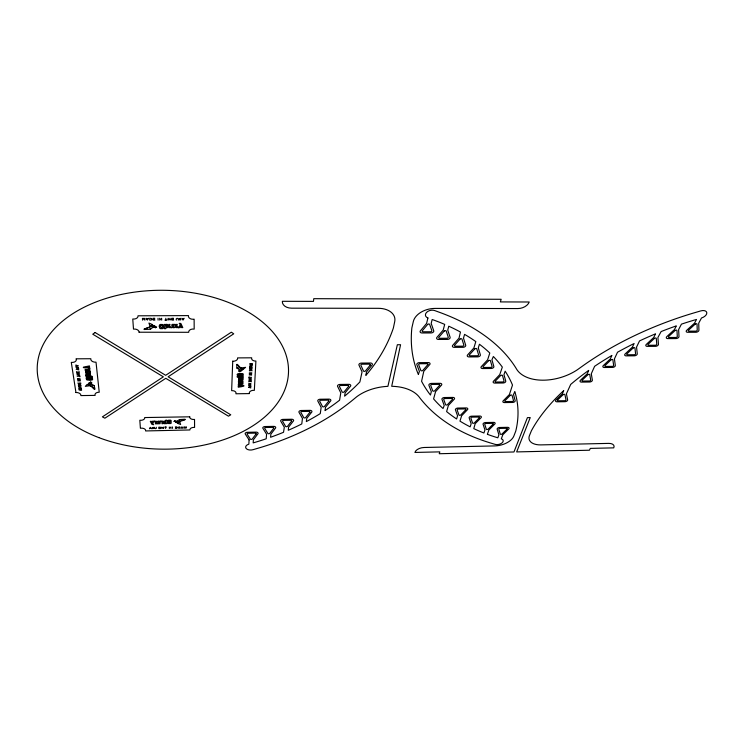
<?xml version="1.0" encoding="UTF-8"?>
<svg xmlns="http://www.w3.org/2000/svg" width="744" height="744" viewBox="0 0 744 744"><rect width="100%" height="100%" fill="white"/><g stroke="black" fill="none" stroke-linecap="round" stroke-linejoin="round"><path stroke-width="1.12" d="M237.336 364.923L237.355 364.346L239.084 366.42M248.822 381.858L248.877 380.844L251.323 380.816L251.267 381.83M249.026 377.961L249.091 376.827M249.435 370.949L249.491 369.917L251.965 369.889L251.909 370.931M250.021 379.821L250.086 378.715M250.012 381.756L250.068 380.835M250.635 370.847L250.691 369.908M250.914 387.866L250.151 387.68L250.198 386.843L250.979 386.638M252.132 367.118L251.36 366.913L251.407 366.039M152.185 427.67C155.608 426.275 150.26 429.846 153.841 428.274M180.959 319.65C177.193 321.343 183.163 316.963 179.127 318.832M148.335 318.283L147.349 320.106L146.168 318.283M184.056 318.283L183.015 320.097L181.908 318.283M149.46 428.786L150.335 427.344L151.376 428.758M181.006 428.219L181.927 426.777L182.903 428.181M90.805 382.63L89.029 382.937L87.82 384.695L87.169 384.388L85.346 386.35L89.987 385.699L91.838 382.918L90.47 381.821L90.805 382.63L91.559 382.481M239.68 371.079L241.447 370.772L245.585 367.35L240.991 367.992L238.74 370.791L239.875 371.888L239.68 371.079L238.945 371.219M87.82 384.695L89.987 385.699M155.561 327.686L150.102 326.328L151.516 324.812L154.752 325.9L155.561 327.686L156.659 326.988L155.301 327.155M242.916 369.015L240.991 367.992M178.169 423.057L177.723 423.401L180.653 424.499L179.685 421.904L178.383 423.131L175.538 422.313L174.859 420.89L173.863 421.457L175.073 421.309M151.767 324.905L152.26 324.486L148.902 323.036L150.102 326.328M150.4 329.229L154.733 326.049L152.027 325.705L144.187 329.508L150.4 329.229L149.488 326.7M179.499 419.57L175.565 422.192L177.965 422.425L185.051 419.253L179.499 419.57L180.243 421.588M147.517 327.751L144.113 329.043L145.071 329.043M182.029 420.723L185.098 419.625L184.252 419.644M75.786 366.448L78.343 365.769L75.6 365.127M78.78 387.866L81.282 387.206L78.604 386.601M252.207 365.834L249.668 366.494L251.36 366.913M250.198 386.843L248.505 387.28L250.151 387.68M174.859 420.89L179.685 421.904M90.573 386.062L94.153 385.559L94.99 389.214L88.955 384.546L89.243 382.955L94.153 385.559M236.927 368.113L240.489 367.62L241.8 369.154L241.242 370.754L236.927 368.113L236.704 364.374L240.489 367.62M158.76 427.205L160.313 427.177L160.379 428.591L158.835 428.618M164.722 427.084L166.451 427.056M175.305 426.907L176.849 426.879L176.895 428.293L175.352 428.321M161.894 427.772L163.587 427.744M158.928 427.893L160.351 427.865M175.463 427.586L176.867 427.567M149.739 428.339L151.051 428.312M181.303 427.763L182.596 427.744M248.654 384.555L251.137 383.988L248.719 383.458M78.892 388.666L81.477 388.628L78.985 389.344L81.663 389.996L79.087 390.023M77.162 376.25L79.775 376.222M249.194 374.939L251.667 374.92L249.259 373.804L251.742 373.786M80.12 378.743L77.506 378.77L80.278 379.896L77.674 379.924M249.054 377.394L251.528 377.366M248.989 378.724L251.453 378.696M77.813 380.909L80.417 380.882M248.924 379.831L251.388 379.803M252.253 365.016L249.752 365.034L252.3 364.318L249.826 363.639L252.337 363.621M78.752 368.699L76.186 369.303L78.91 369.861M76.799 373.711L79.431 373.693M249.314 372.837L251.798 372.809M76.967 374.874L79.589 374.846M154.798 318.283L153.041 318.283L153.134 320.097L154.892 320.097M173.529 318.283L171.78 318.283L171.836 320.087L173.575 320.087M146.54 318.86L148.019 318.86M182.261 318.86L183.722 318.86M153.087 319.223L154.696 319.223M171.808 319.213L173.408 319.213M168.144 319.297L170.06 319.297M164.917 320.106L166.861 320.106M249.184 386.108C247.082 384.006 252.728 387.271 250.337 385.048M77.86 367.034C80.547 369.247 73.777 365.862 76.827 368.168M92.219 387.233L94.33 389.252L94.265 388.694M76.502 371.591L76.651 372.651L79.273 372.632L79.124 371.563M78.074 382.807L78.222 383.839L80.798 383.82L80.659 382.779M78.26 373.702L78.418 374.855M77.869 371.665L77.999 372.642M79.422 382.881L79.552 383.83M76.465 365.332L76.595 366.234M79.45 386.796L79.571 387.652M79.701 375.636L79.859 376.808M142.439 318.283L142.55 320.115L143.611 318.283L144.894 320.115L144.782 318.283M154.585 427.27C153.701 429.167 157.347 429.111 156.277 427.242M161.867 427.14L161.932 428.563M163.559 427.112L163.624 428.535M158.016 318.283L158.1 320.106M159.672 318.283L159.755 320.106L161.615 318.283L161.69 320.106M165.596 427.075L165.652 428.498M169.307 427.01L169.362 428.423L171.018 426.972L171.064 428.395M165.819 318.283L165.884 320.106M168.116 318.283L168.172 320.097M170.023 318.283L170.088 320.097M172.478 426.944L172.524 428.367M176.365 320.106C175.073 317.725 179.453 317.734 178.262 320.106M184.103 428.163L184.075 426.74L185.126 428.144L186.13 426.703L186.149 428.126M159.263 326.104L159.709 328.16A1.609 1.069 1.7 0 0 160.499 328.662L162.583 328.653A1.609 1.069 1.7 0 0 163.336 328.16L163.215 324.97A1.609 1.069 1.8 0 0 162.415 324.468L160.323 324.468A1.581 1.051 1.8 0 0 159.625 324.896L159.263 326.104M175.221 324.84L175.11 327.295A0.958 0.642 1.1 0 1 174.859 327.5L174.04 327.695A4.083 2.725 1.2 0 1 173.371 327.713L172.348 327.5A1.172 0.781 1.2 0 1 171.976 327.193C172.366 326.876 176.021 326.997 172.022 325.984A1.042 0.698 1.2 0 1 171.808 325.798L171.938 324.57A0.995 0.66 1.2 0 1 172.338 324.384L175.352 324.412A1.469 0.986 1 0 0 175.24 324.682L175.221 324.84M90.294 371.73L90.061 372.353A1.153 0.716 3.7 0 1 89.633 372.586C88.936 372.781 89.401 369.796 87.857 372.549A1.023 0.642 3.8 0 1 87.606 372.679L85.793 372.586A0.977 0.605 3.8 0 1 85.486 372.344L85.895 371.312L85.3 370.503A1.451 0.902 3.9 0 0 85.7 370.577L89.55 370.661A0.949 0.586 3.8 0 1 89.875 370.819L90.219 371.321A4.018 2.492 3.9 0 1 90.294 371.73M237.252 374.762L237.401 375.376A1.488 0.949 -2.7 0 0 238.061 375.822L242.488 375.785A1.488 0.949 -2.8 0 0 243.204 375.32L243.251 374.083A1.451 0.93 -2.8 0 0 242.684 373.674L238.154 373.674A1.488 0.949 -2.6 0 0 237.448 374.139L237.252 374.762M167.605 421.523L167.986 423.178A1.442 0.856 -0.4 0 0 168.693 423.569L170.562 423.531A1.404 0.837 -0.4 0 0 171.185 423.178L171.148 420.555A1.442 0.865 -0.4 0 0 170.441 420.165L168.562 420.202A1.442 0.865 -0.3 0 0 167.884 420.611L167.605 421.523M160.565 325.835C161.355 333.2 164.21 321.938 160.565 325.835M159.374 423.02C158.081 424.312 158.072 421.495 159.374 423.02M232.723 361.203L231.644 390.656A4.083 2.539 -2.5 0 1 235.904 393.771L249.389 393.595A3.915 2.446 -3.5 0 1 249.296 393.26A4.055 2.53 -3.5 0 1 254.336 390.358L255.899 361.054A4.222 2.753 -3.3 0 1 251.686 357.808L237.578 357.901A4.25 2.762 -2.2 0 1 233.012 361.231L232.723 361.203M172.822 325.258C174.059 327.295 174.282 323.873 172.822 325.258M237.29 376.473L237.262 377.199L238.796 377.385A0.967 0.614 -2.7 0 0 238.61 377.617L238.638 378.11A1.004 0.642 -2.7 0 0 238.852 378.343L242.916 378.305A1.004 0.642 -2.8 0 0 243.158 378.064L243.223 377.571A0.977 0.623 -2.8 0 0 243.056 377.32L243.204 376.418L237.29 376.473M238.303 386.48L238.275 387.196C246.506 386.099 245.278 385.215 238.378 384.955L238.34 385.699L241.363 386.08L238.303 386.48M238.443 383.346L239.001 384.025L238.48 384.304A0.967 0.614 -2.8 0 0 238.285 384.583L242.823 384.016L242.86 383.3L238.443 383.346M238.629 379.096L239.196 379.775L238.666 380.063A0.977 0.614 -2.7 0 0 238.471 380.342L243.037 379.775L243.074 379.049L238.629 379.096M168.776 421.299C169.195 426.507 171.715 418.667 168.776 421.299M239.912 380.816L239.308 382.063L240.823 380.937A0.958 0.605 -2.8 0 1 241.084 380.807L242.972 381.058L242.879 382.872A1.349 0.856 -2.9 0 0 242.516 382.807L239.159 382.788L238.406 382.109A3.748 2.372 -2.9 0 1 238.406 381.719L238.731 381.123A1.079 0.679 -2.8 0 1 239.159 380.9L239.912 380.816M158.212 421.82L160.081 422.49A0.939 0.558 0 0 1 160.276 422.639L160.007 423.717L157.105 423.801A1.33 0.79 0.1 0 0 157.207 423.578L157.189 421.616L158.23 421.132A3.674 2.186 0 0 1 158.835 421.113L159.765 421.271A1.06 0.632 0 0 1 160.109 421.513L158.212 421.82M168.125 326.244L167.605 327.5A1.088 0.725 1.5 0 1 167.214 327.667L166.377 327.695A1.051 0.698 1.5 0 1 165.977 327.574L165.68 328.69L164.443 328.69L164.285 324.421L165.828 324.496A1.06 0.707 1.5 0 1 166.247 324.365L167.093 324.393A1.097 0.725 1.5 0 1 167.502 324.561L168.125 326.244M163.587 422.062L164.145 423.569A0.977 0.586 -0.2 0 0 164.508 423.699L165.27 423.708A0.949 0.567 -0.2 0 0 165.642 423.587L167.028 423.624L166.888 420.193L165.773 420.211L165.512 421.113A0.939 0.567 -0.2 0 0 165.149 421.02L164.396 421.058A0.977 0.586 -0.2 0 0 164.043 421.197L163.587 422.062M83.384 367.48C83.988 368.643 87.494 366.15 89.754 368.308L89.652 367.508L86.323 367.099L89.55 366.671L89.457 365.909L83.626 367.08A0.93 0.577 4 0 0 83.43 367.294L83.384 367.48M165.596 325.574C165.968 329.843 167.958 323.389 165.596 325.574M249.593 367.917C248.952 369.619 252.56 369.545 252.086 367.899L249.593 367.917M164.703 422.006C165.187 425.475 166.665 420.081 164.703 422.006M249.101 439.918L248.849 444.168A5.301 3.097 -3.8 0 0 246.059 448.362A5.301 3.097 -3.8 0 0 253.007 449.692L257.303 448.437A266.268 182.029 2.9 0 0 352.786 399.993L356.757 396.729A38.307 23.176 -9.1 0 1 387.903 386.341L397.352 344.732L400.57 344.723L391.707 386.294A38.307 23.176 -9.1 0 1 419.774 397.798A247.492 152.213 -20.7 0 0 491.691 443.331L495.169 444.373A5.078 2.855 -12.9 0 0 502.154 442.801A5.078 2.855 -12.9 0 0 501.307 438.858L502.823 434.756L508.543 429.158A2.065 1.172 -13.4 0 0 509.008 427.921A2.065 1.172 -13.4 0 0 507.529 427.335L499.624 427.484A2.065 1.181 -13.1 0 0 497.68 428.135A2.065 1.181 -13.1 0 0 497.234 429.381L498.899 434.84L497.829 437.798A235.085 144.41 -20.6 0 1 487.887 434.505L487.376 434.319L488.91 429.93L494.602 424.247A2.083 1.2 -13 0 0 495.048 422.992A2.083 1.2 -13 0 0 493.542 422.387L485.534 422.536A2.083 1.2 -12.7 0 0 483.591 423.197A2.083 1.2 -12.7 0 0 483.154 424.461L484.949 430.004L483.907 432.999L483.079 432.673A235.085 144.41 -20.6 0 1 473.798 428.637L475.174 423.717L480.838 417.933A2.102 1.228 -12.6 0 0 481.266 416.659A2.102 1.228 -12.6 0 0 479.731 416.045L471.622 416.184A2.102 1.228 -12.3 0 0 469.659 416.854A2.102 1.228 -12.3 0 0 469.241 418.137L471.157 423.792L470.152 426.842L469.334 426.424A235.085 144.41 -20.6 0 1 460.787 421.634L459.969 421.123L461.633 415.775L467.288 409.87A2.12 1.256 -12.2 0 0 467.697 408.558A2.12 1.256 -12.2 0 0 466.135 407.926L457.895 408.056A2.13 1.265 -11.9 0 0 455.914 408.744A2.13 1.265 -11.9 0 0 455.514 410.056L457.56 415.84L456.593 418.965L455.393 418.156A234.527 144.066 -20.6 0 1 446.595 411.572L448.381 405.48L454.035 399.416A2.158 1.302 -11.9 0 0 454.435 398.068A2.158 1.302 -11.9 0 0 452.817 397.417L444.438 397.529A2.158 1.302 -11.6 0 0 442.429 398.235A2.158 1.302 -11.6 0 0 442.048 399.584L444.224 405.536L443.033 408.512A235.085 144.41 -20.6 0 1 434.394 399.816L433.594 398.896L435.575 391.66L441.257 385.392A2.195 1.349 -11.6 0 0 441.648 383.988A2.195 1.349 -11.6 0 0 439.992 383.318L431.427 383.411A2.195 1.358 -11.2 0 0 429.381 384.127A2.195 1.358 -11.2 0 0 429.009 385.532L431.334 391.716L430.441 395.036L429.613 393.957A235.085 144.41 -20.6 0 1 421.578 381.281L423.773 371.34L429.53 364.765A2.251 1.423 -11.4 0 0 429.911 363.295A2.251 1.423 -11.4 0 0 428.191 362.579L419.384 362.644A2.26 1.432 -11 0 0 417.291 363.398A2.26 1.432 -11 0 0 416.928 364.867L419.411 371.386L418.37 374.483A235.085 144.41 -20.6 0 1 411.86 327.937L413.329 321.51A18.944 12.555 -12.2 0 1 435.063 308.416L517.889 308.555A9.626 6.296 -16.6 0 0 529.226 301.999L500.34 301.915L501.168 299.283L313.782 298.679L313.457 301.394L282.348 301.301A9.914 6.873 -4.9 0 0 291.574 308.174L378.51 308.323A19.084 12.825 -9.4 0 1 394.729 321.52L393.381 327.964A252.858 172.608 2.8 0 1 366.197 374.985L365.843 375.394L366.504 371.87L371.935 365.23A2.279 1.46 -8.8 0 0 372.214 363.751A2.279 1.46 -8.8 0 0 370.419 363.016L361.426 363.091A2.279 1.46 -8.4 0 0 359.343 363.844A2.279 1.46 -8.4 0 0 359.082 365.332L362.058 371.907L359.882 381.951A252.858 172.608 2.8 0 1 345.923 395.055L344.584 396.18L345.151 392.804L350.331 386.443A2.232 1.395 -7.7 0 0 350.573 385.029A2.232 1.395 -7.7 0 0 348.787 384.341L339.952 384.443A2.232 1.404 -7.3 0 0 337.925 385.169A2.232 1.404 -7.3 0 0 337.692 386.592L340.78 392.86L339.58 400.207L338.334 401.174A252.858 172.608 2.8 0 1 325.398 410.344L325.007 410.595L325.491 407.331L330.466 401.146A2.195 1.358 -6.8 0 0 330.671 399.779A2.195 1.358 -6.8 0 0 328.885 399.119L320.143 399.24A2.204 1.358 -6.4 0 0 318.153 399.947A2.204 1.358 -6.4 0 0 317.967 401.323L321.157 407.396L320.273 413.608A252.225 172.143 2.8 0 1 307.988 420.704L306.342 421.578L306.751 418.388L311.55 412.343A2.176 1.33 -6 0 0 311.727 411.004A2.176 1.33 -6 0 0 309.941 410.363L301.255 410.493A2.186 1.33 -5.6 0 0 299.293 411.19A2.186 1.33 -5.6 0 0 299.135 412.539L302.455 418.463L301.776 423.941L300.669 424.499A252.858 172.608 2.8 0 1 289.342 429.8L288.263 430.274L288.598 427.13L293.248 421.188A2.167 1.311 -5.2 0 0 293.396 419.867A2.167 1.311 -5.2 0 0 291.602 419.244L282.962 419.393A2.167 1.311 -4.9 0 0 281.018 420.081A2.167 1.311 -4.9 0 0 280.888 421.402L284.32 427.214L283.529 432.283A252.858 172.608 2.8 0 1 271.634 436.886L270.584 437.258L270.853 434.171L275.364 428.293A2.158 1.293 -4.5 0 0 275.485 427A2.158 1.293 -4.5 0 0 273.68 426.377L265.05 426.535A2.167 1.293 -4.2 0 0 263.134 427.223A2.167 1.293 -4.2 0 0 263.032 428.525L266.575 434.245L266.213 438.783L265.562 439.007A252.858 172.608 2.8 0 1 253.174 442.894L253.369 439.834L257.759 434.022A2.158 1.283 -3.9 0 0 257.843 432.729A2.158 1.283 -3.9 0 0 256.029 432.125L247.408 432.292A2.158 1.283 -3.5 0 0 245.501 432.971A2.158 1.283 -3.5 0 0 245.427 434.254L249.101 439.918M151.73 319.223L151.274 320.022L149.758 320.106L149.665 318.283L151.181 318.376L151.73 319.223M86.276 378.677L86.546 379.607A1.525 0.939 3.6 0 0 87.215 380.026L91.949 380.017A1.562 0.958 3.5 0 0 92.619 379.542L92.461 378.287A1.562 0.958 3.5 0 0 91.679 377.831L87.039 377.878A1.562 0.967 3.6 0 0 86.369 378.352L86.285 378.584M139.1 332.215L188.706 332.298A4.427 2.939 0.1 0 1 194.184 329.108L194.128 319.167A4.343 2.939 0.4 0 1 193.533 319.25A4.501 3.041 0.4 0 1 188.483 315.605L138.021 315.8A4.613 3.078 3.3 0 1 132.767 319.009L133.492 329.099A4.529 2.967 2.9 0 1 139.109 332.215M178.086 427.382L178.411 428.135L179.843 428.237L179.816 426.814L178.086 427.382M85.876 375.627L85.932 376.046A1.032 0.642 3.7 0 0 86.165 376.297L86.174 377.227L92.386 377.171L92.293 376.418L90.647 376.232A1.023 0.632 3.6 0 0 90.796 375.99L90.684 375.488A1.069 0.66 3.6 0 0 90.415 375.246L86.118 375.283A1.069 0.66 3.7 0 0 85.904 375.534L85.876 375.627M238.136 374.669C242.777 377.441 244.348 372.307 238.136 374.669M239.466 377.506L242.386 377.534L239.522 377.413M189.739 416.817L189.711 416.984A4.027 2.427 -1.2 0 0 194.528 419.439L194.584 427.409A3.962 2.362 -1.4 0 0 189.86 429.967L145.61 430.943A4.027 2.372 0.5 0 0 140.923 428.181A3.887 2.288 0.5 0 0 140.393 428.256L139.816 420.258A4.092 2.446 0.8 0 0 144.708 417.551L189.739 416.817M242.284 381.663C240.879 383.244 240.498 380.686 242.284 381.663M87.206 378.817C91.689 381.812 94.004 376.641 87.206 378.817M88.769 368.801L85.142 369.294L85.244 370.056L89.968 370.019L89.243 369.294L89.754 368.996A1.042 0.651 3.8 0 0 89.912 368.708L88.769 368.801M89.326 373.265L85.718 373.758L85.82 374.511L90.517 374.474L89.801 373.758L90.312 373.46A1.032 0.642 3.7 0 0 90.47 373.172L89.326 373.265M89.912 376.101L86.825 376.073L89.912 376.101M427.921 317.967L426.591 323.426L420.583 330.606A2.344 1.544 -11.6 0 0 421.988 332.977L431.102 332.949A2.344 1.534 -12 0 0 433.668 330.578L431.195 323.417L432.171 319.502A205.8 121.7 -6.2 0 1 444.084 324.133L444.689 324.403L443.201 330.066L437.128 337.134A2.325 1.507 -12.3 0 0 438.476 339.45L447.469 339.422A2.316 1.497 -12.7 0 0 450.046 337.088L447.739 330.057L448.772 326.207L449.748 326.653A205.8 121.7 -6.2 0 1 460.462 332.047L459.02 338.157L452.919 345.086A2.297 1.469 -12.8 0 0 454.203 347.355L463.066 347.308A2.297 1.469 -13.2 0 0 465.642 345.021L463.493 338.139L464.582 334.372L465.502 334.912A205.8 121.7 -6.2 0 1 474.923 340.966L475.816 341.598L473.9 347.941L467.781 354.711A2.269 1.432 -13.3 0 0 469.008 356.925L477.722 356.86A2.269 1.423 -13.6 0 0 480.299 354.628L478.299 347.913L479.434 344.24L480.708 345.216A205.4 121.486 -6.2 0 1 489.803 353L487.608 359.836L481.489 366.42A2.232 1.386 -13.6 0 0 482.661 368.559L491.217 368.485A2.232 1.376 -13.9 0 0 493.784 366.318L491.924 359.808L493.356 356.506A205.8 121.7 -6.2 0 1 501.596 366.113L502.33 367.099L499.745 374.669L493.672 381.021A2.195 1.33 -13.8 0 0 494.788 383.086L503.158 382.993A2.195 1.321 -14.1 0 0 505.697 380.891L503.967 374.632L505.157 371.191L505.883 372.316A205.8 121.7 -6.2 0 1 512.495 385.076L509.389 394.553L503.409 400.616A2.139 1.256 -13.8 0 0 504.469 402.578L512.625 402.458A2.139 1.256 -14 0 0 515.118 400.449L513.5 394.497L514.82 391.595A205.8 121.7 -6.2 0 1 515.759 431.092L513.881 435.975A16.349 9.263 -12.9 0 1 494.741 445.916L424.145 447.488A8.091 4.604 -10.2 0 0 414.92 452.445L439.806 451.868L439.248 453.728L513.965 451.98L527.422 417.626L530.23 417.579L516.671 451.915L589.425 450.222L590.308 448.399L613.726 447.86A7.979 4.241 -15.9 0 0 608.666 443.387L540.86 444.893A16.303 9.068 -14.4 0 1 529.43 435.659L531.393 430.785A199.411 101.882 -18.7 0 1 563.329 390.972L563.738 390.591L562.371 393.846L556.112 399.853A2.13 1.228 -15.5 0 0 557.024 401.807L565.031 401.686A2.13 1.228 -15.8 0 0 567.607 399.695L566.407 393.79L570.713 384.397A199.411 101.882 -18.7 0 1 587.109 371.544L588.69 370.41L587.193 373.804L580.655 380.072A2.186 1.274 -16.7 0 0 581.52 382.109L589.648 382.016A2.186 1.265 -17 0 0 592.326 379.942L591.294 373.767L594.614 366.308L596.084 365.313A199.411 101.882 -18.7 0 1 611.438 355.716L611.894 355.446L610.294 358.943L603.514 365.397A2.223 1.302 -17.8 0 0 604.333 367.499L612.535 367.424A2.223 1.293 -18 0 0 615.288 365.295L614.432 358.915L617.529 352.228A199.048 101.723 -18.7 0 1 632.149 344.5L634.102 343.533L632.391 347.123L625.397 353.707A2.26 1.321 -18.7 0 0 626.16 355.865L634.418 355.809A2.26 1.311 -19 0 0 637.245 353.632L636.557 347.095L639.524 340.929L640.844 340.306A199.411 101.882 -18.7 0 1 654.274 334.363L655.538 333.833L653.734 337.478L646.545 344.184A2.288 1.33 -19.6 0 0 647.261 346.379L655.548 346.332A2.288 1.33 -19.8 0 0 658.44 344.128L657.91 337.46L661.128 331.554A199.411 101.882 -18.7 0 1 675.106 326.318L676.333 325.881L674.436 329.583L667.07 336.372A2.306 1.339 -20.4 0 0 667.731 338.604L676.026 338.576A2.316 1.339 -20.6 0 0 678.984 336.334L678.621 329.573L681.439 324.142L682.192 323.891A199.411 101.882 -18.7 0 1 696.514 319.436L694.524 323.175L687 330.029A2.334 1.349 -21.1 0 0 687.605 332.289L695.91 332.27A2.334 1.339 -21.2 0 0 698.923 330.011L698.718 323.166L701.499 317.976A5.952 3.46 -21.9 0 0 706.8 312.778A5.952 3.46 -21.9 0 0 700.764 310.908L695.733 312.387A209.845 107.303 -18.7 0 0 581.994 366.448L577.335 369.787A40.297 24.524 -16.5 0 1 516.122 368.345A216.578 128.238 -6.2 0 0 438.96 312.127L434.701 310.564A5.971 3.99 -12.3 0 0 426.479 312.508A5.971 3.99 -12.3 0 0 427.921 317.967M86.192 371.619C87.346 373.088 88.331 370.168 86.192 371.619M180.876 325.398L180.206 327.62L178.923 327.62L180.206 324.412L179.192 323.352L180.55 323.426A0.939 0.632 0.9 0 1 180.894 323.566L182.792 327.611L181.564 327.611L180.876 325.398M152.65 421.281L152.102 423.085L151.413 421.309L150.297 421.327L151.962 424.433L153.673 424.703L152.734 423.875L153.813 421.262L152.65 421.281M78.445 385.029L78.501 385.82L81.087 385.792L80.51 384.732L78.445 385.029M256.066 433.975L252.207 439.09A1.069 0.632 -3.7 0 1 250.356 439.127L247.101 434.087A1.079 0.642 -3.6 0 1 248.059 433.25L255.136 433.11A1.079 0.642 -3.8 0 1 256.066 433.975M273.671 428.256L269.709 433.417A1.069 0.642 -4.4 0 1 267.859 433.454L264.697 428.349A1.079 0.651 -4.2 0 1 265.682 427.502L272.76 427.372A1.079 0.642 -4.5 0 1 273.671 428.256M291.564 421.141L287.472 426.377A1.079 0.642 -5.1 0 1 285.612 426.405L282.571 421.225A1.088 0.651 -4.9 0 1 283.576 420.369L290.662 420.248A1.079 0.651 -5.2 0 1 291.564 421.141M309.857 412.288L305.635 417.617A1.079 0.66 -5.8 0 1 303.766 417.644L300.827 412.362A1.088 0.67 -5.6 0 1 301.85 411.497L308.974 411.376A1.088 0.66 -5.9 0 1 309.857 412.288M328.755 401.1L324.384 406.531A1.097 0.67 -6.5 0 1 322.505 406.559L319.669 401.156A1.097 0.679 -6.4 0 1 320.72 400.263L327.89 400.16A1.097 0.679 -6.7 0 1 328.755 401.1M348.601 386.378L344.053 391.986A1.107 0.688 -7.4 0 1 342.156 392.004L339.422 386.415A1.116 0.698 -7.3 0 1 340.51 385.504L347.755 385.411A1.116 0.698 -7.6 0 1 348.601 386.378M370.187 365.155L365.406 371.005A1.135 0.716 -8.5 0 1 363.481 371.024L360.84 365.155A1.135 0.725 -8.4 0 1 361.965 364.207L369.34 364.142A1.135 0.725 -8.7 0 1 370.187 365.155M427.661 324.384L422.304 330.782A1.172 0.772 -11.6 0 0 423.029 331.787L430.525 331.768A1.172 0.772 -12 0 0 431.846 330.68L429.651 324.384A1.181 0.781 -12 0 0 427.661 324.384M444.242 331.006L438.83 337.292A1.163 0.753 -12.3 0 0 439.527 338.288L446.921 338.26A1.163 0.753 -12.6 0 0 448.251 337.181L446.205 331.006A1.172 0.763 -12.7 0 0 444.242 331.006M427.884 364.616L422.759 370.484A1.116 0.707 -11 0 1 420.862 370.503L418.686 364.765A1.125 0.716 -11 0 1 419.96 363.742L427.186 363.695A1.125 0.716 -11.3 0 1 427.884 364.616M460.024 339.078L454.584 345.244A1.153 0.735 -12.9 0 0 455.254 346.211L462.545 346.174A1.144 0.735 -13.2 0 0 463.875 345.123L461.959 339.078A1.153 0.744 -13.2 0 0 460.024 339.078M439.658 385.252L434.598 390.851A1.088 0.67 -11.3 0 1 432.757 390.87L430.72 385.429A1.097 0.679 -11.2 0 1 431.966 384.453L438.997 384.378A1.097 0.679 -11.5 0 1 439.658 385.252M474.867 348.843L469.418 354.86A1.135 0.716 -13.3 0 0 470.059 355.799L477.23 355.753A1.135 0.716 -13.6 0 0 478.55 354.721L476.774 348.834A1.144 0.725 -13.6 0 0 474.867 348.843M452.464 399.286L447.432 404.699A1.069 0.642 -11.6 0 1 445.637 404.727L443.722 399.482A1.079 0.651 -11.6 0 1 444.959 398.533L451.831 398.44A1.079 0.651 -11.8 0 1 452.464 399.286M488.548 360.71L483.098 366.56A1.116 0.688 -13.6 0 0 483.712 367.471L490.752 367.415A1.116 0.688 -13.9 0 0 492.072 366.411L490.417 360.701A1.125 0.698 -14 0 0 488.548 360.71M465.753 409.749L460.722 415.013A1.051 0.623 -11.9 0 1 458.955 415.04L457.16 409.953A1.06 0.632 -11.9 0 1 458.388 409.033L465.139 408.93A1.06 0.632 -12.2 0 1 465.753 409.749M500.656 375.506L495.244 381.161A1.097 0.66 -13.8 0 0 495.829 382.035L502.721 381.96A1.097 0.66 -14.1 0 0 504.023 380.993L502.479 375.488A1.107 0.67 -14.1 0 0 500.656 375.506M479.331 417.821L474.281 422.983A1.042 0.605 -12.3 0 1 472.542 423.011L470.868 418.035A1.051 0.614 -12.3 0 1 472.087 417.133L478.736 417.021A1.051 0.614 -12.6 0 1 479.331 417.821M510.263 395.343L504.934 400.737A1.069 0.632 -13.8 0 0 505.501 401.574L512.207 401.481A1.069 0.632 -14 0 0 513.481 400.551L512.049 395.315A1.079 0.632 -14.1 0 0 510.263 395.343M493.114 424.136L488.045 429.204A1.032 0.595 -12.7 0 1 486.325 429.232L484.763 424.359A1.042 0.605 -12.7 0 1 485.981 423.466L492.547 423.355A1.042 0.595 -12.9 0 1 493.114 424.136M507.083 429.056L501.986 434.05A1.023 0.586 -13.1 0 1 500.284 434.078L498.824 429.279A1.032 0.586 -13.1 0 1 500.042 428.404L506.534 428.284A1.032 0.586 -13.3 0 1 507.083 429.056M563.18 394.627L557.665 399.909A1.069 0.614 -15.6 0 0 558.214 400.811L564.789 400.709A1.069 0.614 -15.8 0 0 565.998 399.863L564.919 394.608A1.069 0.623 -15.8 0 0 563.18 394.627M587.993 374.632L582.226 380.138A1.088 0.632 -16.8 0 0 582.757 381.077L589.434 380.993A1.088 0.632 -17 0 0 590.69 380.11L589.76 374.613A1.097 0.642 -17.1 0 0 587.993 374.632M611.075 359.798L605.095 365.462A1.116 0.651 -17.8 0 0 605.607 366.429L612.349 366.374A1.116 0.651 -18 0 0 613.642 365.462L612.861 359.789A1.125 0.66 -18.2 0 0 611.075 359.798M633.153 347.997L626.987 353.781A1.125 0.66 -18.8 0 0 627.471 354.776L634.26 354.73A1.125 0.66 -19 0 0 635.581 353.8L634.948 347.987A1.135 0.67 -19.1 0 0 634.223 347.625A1.135 0.67 -19.1 0 0 633.153 347.997M654.478 338.371L648.145 344.258A1.144 0.67 -19.6 0 0 648.601 345.272L655.418 345.235A1.144 0.66 -19.8 0 0 656.766 344.295L656.282 338.371A1.153 0.67 -20 0 0 655.566 337.999A1.153 0.67 -20 0 0 654.478 338.371M675.152 330.494L668.67 336.455A1.153 0.67 -20.4 0 0 669.098 337.488L675.924 337.46A1.153 0.67 -20.6 0 0 677.3 336.502L676.966 330.485A1.163 0.679 -20.7 0 0 676.25 330.113A1.163 0.679 -20.7 0 0 675.152 330.494M695.221 324.096L688.6 330.113A1.163 0.67 -21.1 0 0 689.009 331.164L695.835 331.136A1.163 0.67 -21.2 0 0 697.23 330.178L697.035 324.096A1.172 0.679 -21.4 0 0 696.338 323.714A1.172 0.679 -21.4 0 0 695.221 324.096M95.12 332.522L92.758 334.196L163.355 376.836L102.393 416.863L104.867 418.202L165.791 378.315L228.482 416.184L230.752 414.799L168.107 376.789L233.728 333.824L231.347 332.196L165.67 375.32L95.12 332.522M75.935 392.516L71.294 362.375A4.492 2.809 4.7 0 0 76.204 359.194A4.334 2.716 4.7 0 0 76.028 358.822L90.833 358.729A4.455 2.809 3.8 0 0 96.023 362.189L99.231 392.228A4.278 2.595 2.8 0 0 95.13 395.399L80.873 395.576A4.325 2.604 3.6 0 0 75.935 392.507M154.231 421.188C153.478 422.127 156.779 421.634 155.338 423.829L156.454 423.81L156.314 421.225L154.826 421.29A0.958 0.567 0.2 0 0 154.389 421.197L154.231 421.188M160.806 421.076C160.044 422.006 163.355 421.523 161.894 423.717L163.01 423.699L162.89 421.113L161.402 421.178A0.949 0.567 0 0 0 160.974 421.085L160.806 421.076M171.418 327.704L171.008 327.704A1.051 0.707 1.3 0 1 170.534 327.574L168.888 327.639L168.776 324.421L170.013 324.421C168.544 326.969 171.446 326.486 171.418 327.704M178.69 327.695L178.281 327.695A1.051 0.707 0.9 0 1 177.807 327.565L176.161 327.62L176.077 324.412L177.314 324.412C175.826 326.951 178.727 326.477 178.69 327.695M98.831 437.602A125.662 79.431 0.7 0 0 288.514 371.47A125.662 79.431 0.7 0 0 101.231 300.046A125.662 79.431 0.7 0 0 98.831 437.602"/></g></svg>
